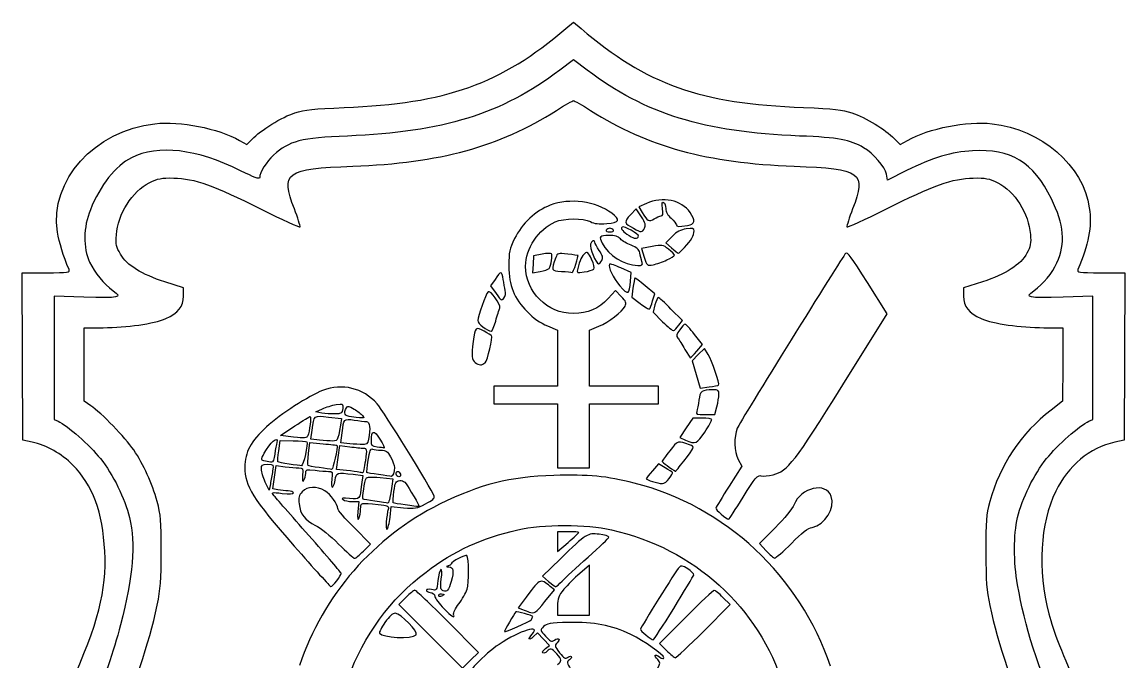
# Model space of a CAD drawing. Extents: x 28 to 580, y 12 to 841.
# Drawn here: x 33.2 to 365.7, y 647.9 to 840.6 of the extents above; entities that cross this region are included whole.
import ezdxf

# ---------------------------------------------------------------- set-up
doc = ezdxf.new("R2010")
doc.units = 0
doc.layers.add('Layer_1', color=7, linetype='CONTINUOUS')

msp = doc.modelspace()

# ---------------------------------------------------------------- linework, layer by layer
at = {"layer": 'Layer_1', "color": 7}
for points in [[(197.198775, 838.6762), (199.470247, 840.612068), (201.74172, 838.669237)], [(203.612445, 826.135513), (199.470345, 829.271844), (195.328245, 826.135513)], [(98.815628, 804.960647), (101.045453, 803.717399), (102.556875, 805.332383)], [(296.119095, 805.567663), (297.900458, 803.720422), (300.127575, 804.962159)], [(299.864453, 795.855614), (294.167355, 793.024419), (293.838885, 794.775324)], [(221.480813, 785.956493), (219.173235, 784.909268), (220.14465, 783.254813)], [(219.922005, 781.985596), (218.382975, 784.351545), (216.616268, 782.528761)], [(229.231073, 776.061803), (227.310908, 774.141647), (229.023675, 772.583117)], [(223.140848, 772.990802), (219.946283, 772.3837), (220.778978, 769.77979)], [(189.983077, 770.681905), (187.444793, 770.191555), (187.281442, 767.64178), (187.118092, 765.091999), (189.419295, 765.451444)], [(36.272587, 714.067789), (33.518954, 714.687881), (33.380107, 739.901006), (33.241259, 765.114146), (40.518944, 765.114146)], [(216.667635, 762.602569), (216.840352, 765.135821), (213.758738, 766.541771)], [(358.421543, 765.114146), (365.699235, 765.114146), (365.560388, 739.901006), (365.421533, 714.687881), (362.667908, 714.067789)], [(81.883635, 758.073341), (81.879135, 760.570984), (76.287015, 762.351484)], [(175.829655, 763.109899), (174.491955, 761.105659), (176.14005, 758.799559)], [(280.609103, 731.281916), (293.97912, 752.766784), (288.066413, 762.182494)], [(322.736932, 762.378596), (317.06034, 760.570984), (317.05584, 758.073289)], [(51.907252, 757.762646), (42.872092, 758.047039), (42.872092, 739.486099), (42.872092, 720.925159), (44.092387, 720.369154)], [(213.863587, 757.937254), (212.124173, 759.731884), (209.929057, 757.374701)], [(217.392907, 760.494386), (217.022902, 757.745261), (219.554122, 755.812534)], [(223.323705, 756.603649), (223.946078, 758.711501), (221.048272, 761.187176)], [(354.84816, 720.369154), (356.068455, 720.925159), (356.068455, 739.486099), (356.068455, 758.047039), (347.0334, 757.762646)], [(224.037135, 755.425129), (223.442985, 753.218614), (226.288012, 750.355789)], [(231.215055, 749.255471), (232.29318, 750.699506), (228.857925, 754.165571)], [(53.949802, 725.029294), (51.965294, 726.365456), (51.961544, 737.455601), (51.957794, 748.545739), (57.703289, 748.548739)], [(191.586893, 749.082566), (194.660063, 747.814579), (194.660063, 739.361494), (194.660063, 730.908409), (185.0397, 730.908409), (175.419337, 730.908409), (175.419337, 728.236084), (175.419337, 725.563759), (185.0397, 725.563759), (194.660062, 725.563759), (194.660062, 715.943396), (194.660062, 706.323034), (199.470247, 706.323034), (204.280433, 706.323034), (204.280433, 715.943396)], [(204.280433, 715.943396), (204.280433, 725.563759), (214.702493, 725.563759), (225.124552, 725.563759), (225.124552, 728.236084), (225.124552, 730.908409), (214.702493, 730.908409), (204.280433, 730.908409), (204.280433, 739.361494), (204.280433, 747.814579), (207.149213, 749.003621)], [(341.236185, 748.548686), (346.98177, 748.545686), (346.95102, 737.455549), (346.92027, 726.365404), (343.429672, 723.693079)], [(236.627002, 741.458996), (238.355137, 743.458159), (235.936717, 746.536406)], [(240.059213, 740.477591), (238.93608, 742.297031), (237.076823, 740.437766), (235.217565, 738.578509), (236.425665, 734.472176), (237.633765, 730.365851), (240.33144, 730.709531)], [(123.626542, 722.816066), (121.806202, 723.158666), (123.767512, 724.088839)], [(125.62944, 721.634254), (129.553237, 721.175599), (129.218797, 719.227571)], [(239.167237, 722.356969), (242.100525, 722.356969), (242.69844, 724.731499)], [(115.11297, 715.596791), (111.192637, 716.055056), (115.499887, 718.938784)], [(238.294605, 721.288046), (235.430723, 721.288046), (233.480933, 718.351451), (231.531143, 715.414849), (233.271645, 714.653794)], [(122.06145, 714.729994), (120.279405, 714.948911), (120.65931, 717.717626)], [(131.135557, 713.661934), (129.34173, 713.881744), (129.714712, 716.866984)], [(110.596222, 711.477881), (111.043597, 714.607234), (114.971955, 714.495581)], [(119.61147, 710.609351), (119.988187, 713.939096), (124.042545, 713.571701)], [(131.031802, 705.513581), (128.06529, 705.838834), (128.55315, 709.442891), (129.04101, 713.046949), (132.054135, 712.669646)], [(249.137243, 708.803089), (250.16796, 706.781404), (246.4002, 700.815386)], [(110.391772, 699.686966), (108.831885, 699.998944), (109.35378, 703.491094), (109.875667, 706.983236), (112.583865, 706.657781)], [(227.103187, 706.289636), (225.073327, 707.510801), (223.250565, 705.447139)], [(108.087052, 701.512849), (107.69103, 699.642221), (106.559482, 702.047314)], [(133.102282, 704.368661), (135.947497, 704.026976), (135.602332, 701.300141)], [(141.18624, 703.386221), (145.029217, 703.000286), (144.696187, 700.786789)], [(132.757162, 696.176389), (134.722785, 696.168214), (134.485335, 693.095044)], [(144.160373, 691.420241), (144.54, 694.691156), (148.274745, 694.323139)], [(136.143405, 681.210589), (138.238192, 683.355851), (133.31232, 688.302289)], [(260.32119, 688.373584), (255.519638, 683.518511), (257.558588, 681.363146)], [(197.866852, 687.082339), (194.660063, 687.082339), (194.660063, 684.089906), (194.660063, 681.097466), (197.866852, 683.875556)], [(195.433267, 678.851681), (190.117118, 673.721861), (191.967555, 672.117896)], [(204.280433, 669.486334), (204.280433, 677.010169), (201.378157, 674.530684)], [(190.868535, 666.058541), (193.707188, 669.620111), (192.44661, 670.616696)], [(194.660063, 664.678489), (194.660063, 661.962506), (199.470248, 661.962506), (204.280433, 661.962506), (204.280433, 669.486334)], [(148.953652, 667.297234), (146.856412, 665.149466), (156.45501, 655.539746), (166.053607, 645.930026), (168.458618, 648.335036), (170.863628, 650.740046), (161.522602, 660.092531)], [(184.269278, 666.113044), (182.787855, 664.117249), (184.04739, 663.651079)], [(238.721407, 657.120266), (246.693008, 665.105179), (244.523093, 667.275101)], [(233.41809, 661.437386), (225.423825, 653.429771), (227.520518, 651.282559)], [(190.979723, 651.853984), (192.254977, 652.816271), (190.41582, 654.714274), (188.576677, 656.612276), (187.34265, 655.452971)]]:
    msp.add_lwpolyline(points, dxfattribs=at)
for points in [[(220.868895, 778.513276)], [(233.809605, 779.353268)], [(211.495703, 777.941296)], [(219.078683, 776.104853)], [(232.972545, 772.730267)], [(208.00629, 768.826637)], [(220.096613, 768.454547)], [(227.625083, 768.95638)], [(192.113497, 766.397831)], [(200.150107, 767.65285)], [(205.58961, 766.210166)], [(216.667635, 762.602569)], [(178.913947, 759.769496)], [(223.323705, 756.603649)], [(176.018445, 750.549986)], [(231.215055, 749.255471)], [(236.627002, 741.458996)], [(172.868535, 737.990044)], [(243.223417, 731.219644)], [(123.626542, 722.816066)], [(132.528548, 721.677386)], [(115.11297, 715.596791)], [(239.03229, 717.095186)], [(122.06145, 714.729994)], [(131.135557, 713.661934)], [(140.278282, 712.588774)], [(106.60701, 708.303611)], [(232.701885, 708.327274)], [(113.74245, 707.447891)], [(122.828355, 706.378961)], [(134.80002, 705.015979)], [(140.698942, 704.275864)], [(146.023777, 704.452406)], [(228.353257, 703.147016)], [(139.630012, 696.258896)], [(148.766062, 695.141629)], [(250.605038, 697.522414)], [(201.073643, 686.867989)], [(265.164607, 683.563249)], [(136.143405, 681.210589)], [(128.092013, 672.301369)], [(196.029848, 672.176606)], [(158.85093, 667.858384)], [(190.868535, 666.058541)], [(163.340235, 662.176804)], [(229.667505, 663.942484)], [(186.768532, 660.626344)], [(152.063347, 656.030066)], [(238.721408, 657.120266)]]:
    msp.add_lwpolyline(points, close=True, dxfattribs=at)
for points in [[(130.319835, 814.860115), (161.19081, 816.100125), (177.540428, 821.922345), (197.198775, 838.6762)], [(201.74172, 838.669237), (221.486385, 821.781296), (237.558593, 816.080072), (268.852508, 814.863324)], [(195.328245, 826.135513), (177.862732, 812.91091), (160.265272, 807.452672), (131.326095, 806.283839)], [(267.614595, 806.283839), (238.675418, 807.452672), (221.077965, 812.91091), (203.612445, 826.135513)], [(115.493393, 813.276338), (118.357553, 814.190969), (121.187865, 814.493306), (130.319835, 814.860115)], [(194.316368, 813.969735), (196.920195, 815.612732), (199.23921, 816.957003), (199.469738, 816.957003)], [(199.469738, 816.957003), (199.700265, 816.957003), (202.01928, 815.612732), (204.623108, 813.969735)], [(268.852508, 814.863324), (278.107703, 814.50347), (280.472685, 814.240802), (283.381208, 813.249692)], [(102.556875, 805.332383), (105.021142, 807.965495), (111.693803, 812.06299), (115.493393, 813.276338)], [(132.928883, 797.193831), (159.333345, 798.201869), (176.96247, 803.019536), (194.316368, 813.969735)], [(204.623108, 813.969735), (221.977005, 803.019536), (239.606137, 798.201869), (266.010593, 797.193831)], [(283.381208, 813.249692), (287.502488, 811.845319), (293.627467, 808.151438), (296.119095, 805.567663)], [(43.916962, 777.327826), (41.505134, 792.872438), (55.063664, 807.953271), (73.293179, 810.002288)], [(73.293179, 810.002288), (80.89602, 810.856854), (92.270318, 808.610002), (98.815628, 804.960647)], [(300.127575, 804.962159), (306.67023, 808.610024), (318.045848, 810.8567), (325.647315, 810.002288)], [(325.647315, 810.002288), (340.550325, 808.327174), (353.158028, 797.412196), (354.96354, 784.6221)], [(131.326095, 806.283839), (117.282547, 805.71663), (113.828902, 804.823346), (109.075185, 800.528647)], [(286.93608, 802.75667), (282.669382, 805.222201), (279.478763, 805.804654), (267.614595, 806.283839)], [(99.124597, 795.831404), (85.887382, 802.410056), (74.254859, 803.792421), (66.201884, 799.743815)], [(293.838885, 794.775324), (293.43054, 796.952232), (289.883445, 801.053524), (286.93608, 802.75667)], [(319.77573, 801.844338), (313.463678, 801.482251), (307.695832, 799.747453), (299.864453, 795.855614)], [(343.512578, 787.389465), (338.080252, 798.41258), (331.354148, 802.508529), (319.77573, 801.844338)], [(66.201884, 799.743815), (61.446352, 797.352986), (56.804504, 791.481452), (53.824612, 784.087635)], [(109.075185, 800.528647), (106.942012, 798.601457), (104.870092, 795.268469), (104.870092, 793.76414)], [(104.870092, 793.76414), (104.870092, 793.197798), (103.253197, 793.779568), (99.124597, 795.831404)], [(115.319055, 784.357208), (111.10128, 795.278425), (112.66779, 796.420328), (132.928883, 797.193831)], [(266.010593, 797.193831), (286.271685, 796.420328), (287.838195, 795.278425), (283.62042, 784.357208)], [(61.684237, 776.488973), (62.116229, 782.766136), (66.480967, 789.685913), (71.590222, 792.193747)], [(71.590222, 792.193747), (74.256734, 793.502579), (75.248648, 793.696585), (78.947948, 793.632826)], [(78.947948, 793.632826), (85.131383, 793.526251), (91.321913, 791.326309), (105.164498, 784.31619)], [(293.774977, 784.31619), (307.617562, 791.326309), (313.8081, 793.526251), (319.991527, 793.632826)], [(319.991527, 793.632826), (323.690827, 793.696583), (324.68274, 793.502579), (327.349252, 792.193747)], [(327.349252, 792.193747), (332.403247, 789.71304), (336.741712, 782.863013), (337.211812, 776.621723)], [(234.611303, 783.286215), (232.089053, 786.981323), (226.322948, 788.153948), (221.480813, 785.956493)], [(192.389588, 785.42826), (188.13348, 783.835845), (183.929902, 779.876791), (181.712183, 775.371976)], [(210.992813, 783.030855), (206.236178, 786.65892), (198.38355, 787.670888), (192.389588, 785.42826)], [(226.328513, 784.436685), (226.114095, 786.035288), (226.203098, 786.54987), (226.646603, 786.275775)], [(226.646603, 786.275775), (226.985295, 786.066443), (227.262413, 785.227598), (227.262413, 784.411673)], [(345.2118, 768.121675), (347.864355, 773.915612), (347.365605, 779.571023), (343.512578, 787.389465)], [(354.96354, 784.6221), (355.75467, 779.017778), (354.749235, 773.558147), (351.543218, 766.049456)], [(53.824612, 784.087635), (51.694814, 778.803106), (51.612254, 772.567562), (53.615519, 768.296545)], [(105.164498, 784.31619), (111.600577, 781.056856), (116.945378, 778.626863), (117.041828, 778.916213)], [(117.041828, 778.916213), (117.138285, 779.205571), (116.363033, 781.654013), (115.319055, 784.357208)], [(193.95591, 780.396706), (196.642455, 781.577168), (202.410053, 781.625393), (204.57531, 780.485491)], [(209.519108, 779.927228), (213.38694, 780.277943), (213.710017, 780.958343), (210.992813, 783.030855)], [(216.616268, 782.528761), (214.626923, 780.476273), (214.742385, 779.973646), (217.543065, 778.494376)], [(220.868895, 778.513238), (221.358008, 779.427151), (221.193248, 780.031321), (219.922005, 781.985596)], [(220.14465, 783.254813), (221.65797, 780.677431), (222.25701, 780.362768), (223.76691, 781.352093)], [(223.76691, 781.352093), (224.492925, 781.827796), (225.43329, 782.217008), (225.85659, 782.217008)], [(225.85659, 782.217008), (226.450718, 782.217008), (226.558335, 782.723206), (226.328513, 784.436685)], [(227.262413, 784.411673), (227.262413, 783.437115), (227.812493, 782.438041), (228.865808, 781.499536)], [(228.865808, 781.499536), (229.747673, 780.713791), (230.469203, 779.832248), (230.469203, 779.540566)], [(233.809605, 779.353268), (236.189775, 779.746681), (236.382383, 780.691568), (234.611303, 783.286215)], [(283.62042, 784.357208), (282.576442, 781.654013), (281.80119, 779.205571), (281.897647, 778.916213)], [(281.897647, 778.916213), (281.994097, 778.626863), (287.338897, 781.056856), (293.774977, 784.31619)], [(185.0397, 767.031917), (185.0397, 772.430687), (188.860493, 778.157791), (193.95591, 780.396706)], [(204.57531, 780.485491), (205.791098, 779.845448), (207.049778, 779.703308), (209.519108, 779.927228)], [(210.426773, 778.475761), (210.020535, 778.475761), (209.539523, 778.235251), (209.357843, 777.941296)], [(211.495703, 777.941296), (211.31403, 778.235251), (210.83301, 778.475761), (210.426773, 778.475761)], [(214.104833, 778.857953), (213.61341, 778.366531), (214.410067, 777.406658), (216.230588, 776.296703)], [(219.078683, 776.104853), (219.276727, 776.698981), (214.55784, 779.310953), (214.104833, 778.857953)], [(217.543065, 778.494376), (220.036245, 777.177533), (220.154408, 777.178208), (220.868895, 778.513276)], [(233.482538, 778.301513), (231.769973, 778.066778), (230.64162, 777.472351), (229.231073, 776.061803)], [(230.469203, 779.540566), (230.469203, 778.927651), (231.040725, 778.895603), (233.809605, 779.353268)], [(235.813845, 777.711571), (235.813845, 778.477733), (235.44648, 778.570703), (233.482538, 778.301513)], [(47.397284, 766.049456), (45.699719, 770.02525), (44.392957, 774.259967), (43.916962, 777.327826)], [(62.900129, 770.701277), (61.646144, 772.841042), (61.485734, 773.604587), (61.684237, 776.488973)], [(181.712183, 775.371976), (180.13404, 772.166305), (179.966138, 771.370435), (180.001478, 767.26324)], [(205.883827, 774.27463), (205.883827, 775.150486), (204.885518, 774.730067), (204.564638, 773.719067)], [(210.076703, 776.337901), (207.36729, 776.337901), (207.075645, 775.999801), (208.08699, 774.031292)], [(209.357843, 777.941296), (209.169765, 777.636968), (209.63004, 777.406831), (210.426773, 777.406831)], [(213.616185, 775.288178), (212.921003, 776.056336), (211.971638, 776.337901), (210.076703, 776.337901)], [(210.426773, 777.406831), (211.223505, 777.406831), (211.683788, 777.636968), (211.495703, 777.941296)], [(216.849195, 773.36656), (215.59353, 773.846102), (214.138673, 774.71083), (213.616185, 775.288178)], [(216.230588, 776.296703), (217.935938, 775.256963), (218.777168, 775.200293), (219.078683, 776.104853)], [(232.972545, 772.730267), (234.854385, 774.718442), (235.813845, 776.400548), (235.813845, 777.711571)], [(337.211812, 776.621723), (337.413607, 773.942552), (337.237612, 772.994185), (336.169477, 771.006265)], [(204.903818, 769.173107), (203.86995, 771.30112), (203.598382, 771.536117), (202.870882, 770.932345)], [(204.564638, 773.719067), (204.237293, 772.687697), (206.282693, 767.78647), (207.040448, 767.78647)], [(207.223395, 771.840767), (206.486633, 772.926452), (205.883827, 774.021692), (205.883827, 774.27463)], [(208.00629, 768.826637), (208.446337, 769.64887), (208.282312, 770.280377), (207.223395, 771.840767)], [(208.08699, 774.031292), (209.99157, 770.324155), (214.64931, 767.4256), (218.906925, 767.297942)], [(219.443197, 771.07588), (219.210922, 772.1356), (218.55444, 772.71532), (216.849195, 773.36656)], [(228.13506, 772.161962), (226.392938, 773.552005), (226.233293, 773.578495), (223.140848, 772.990802)], [(229.934723, 770.384035), (229.934708, 770.572127), (229.124865, 771.372197), (228.13506, 772.161962)], [(229.023675, 772.583117), (229.96569, 771.725927), (230.869635, 771.017537), (231.032438, 771.00892)], [(231.032438, 771.00892), (231.19524, 771.000295), (232.068285, 771.77491), (232.972545, 772.730267)], [(288.066413, 762.182494), (283.258335, 769.83913), (282.028313, 771.46681), (281.482537, 770.894882)], [(53.615519, 768.296545), (55.206622, 764.904289), (57.717074, 761.857991), (60.710699, 759.686936)], [(76.287015, 762.351484), (69.310597, 764.572736), (64.867672, 767.34391), (62.900129, 770.701277)], [(192.853177, 770.84044), (192.67068, 771.02293), (191.379135, 770.95159), (189.983077, 770.681905)], [(192.113497, 766.397831), (192.702862, 767.278075), (193.232782, 770.460835), (192.853177, 770.84044)], [(194.1312, 769.671812), (192.660622, 765.803906), (192.691987, 765.726259), (195.812122, 765.509929)], [(197.734567, 770.6974), (194.766555, 771.05725), (194.644762, 771.022585), (194.1312, 769.671812)], [(200.84925, 770.25826), (200.8257, 770.294935), (199.424077, 770.49256), (197.734567, 770.6974)], [(200.150107, 767.65285), (200.558205, 769.04914), (200.872815, 770.22157), (200.84925, 770.25826)], [(202.870882, 770.932345), (202.009463, 770.217437), (201.348165, 768.799097), (200.732452, 766.345916)], [(205.58961, 766.210166), (205.909845, 766.530011), (205.65681, 767.623195), (204.903818, 769.173107)], [(207.040448, 767.78647), (207.265485, 767.78647), (207.700118, 768.254537), (208.00629, 768.826637)], [(218.906925, 767.297942), (220.248563, 767.257667), (220.39647, 767.40151), (220.096613, 768.454547)], [(220.096612, 768.454547), (219.908273, 769.11595), (219.614235, 770.29555), (219.443197, 771.07588)], [(220.778978, 769.77979), (221.602425, 767.204792), (221.63223, 767.179742), (223.46355, 767.523295)], [(223.46355, 767.523295), (224.48208, 767.714372), (226.35477, 768.35926), (227.625083, 768.95638)], [(227.625083, 768.95638), (228.895387, 769.553492), (229.93473, 770.195942), (229.934723, 770.384035)], [(281.482537, 770.894882), (280.398585, 769.758985), (249.616935, 720.118294), (248.826885, 718.232036)], [(336.169477, 771.006265), (334.309657, 767.54482), (329.736457, 764.607469), (322.736932, 762.378596)], [(338.229953, 759.686936), (341.202135, 761.842444), (343.741628, 764.910394), (345.2118, 768.121675)], [(40.518944, 765.114146), (47.245904, 765.114146), (47.766412, 765.184946), (47.397284, 766.049456)], [(177.559132, 765.114146), (177.343657, 765.114146), (176.56539, 764.212234), (175.829655, 763.109899)], [(178.277887, 763.109899), (178.098052, 764.212234), (177.774615, 765.114146), (177.559132, 765.114146)], [(180.001478, 767.26324), (180.031028, 763.827236), (180.347648, 761.922664), (181.290945, 759.506201)], [(199.441568, 752.833196), (191.57328, 752.806796), (185.0397, 759.248246), (185.0397, 767.031917)], [(189.419295, 765.451444), (190.684965, 765.649144), (191.897355, 766.075016), (192.113497, 766.397831)], [(195.812122, 765.509929), (197.383155, 765.400999), (198.834952, 765.267386), (199.038337, 765.213011)], [(199.038337, 765.213011), (199.241715, 765.158636), (199.74201, 766.256561), (200.150107, 767.65285)], [(200.732452, 766.345916), (200.38581, 764.964806), (200.403465, 764.955821), (202.732425, 765.327911)], [(202.732425, 765.327911), (204.024765, 765.534386), (205.31049, 765.931406), (205.58961, 766.210166)], [(210.365063, 767.635675), (209.710733, 766.981352), (211.370933, 763.499404), (213.479265, 761.104211)], [(213.758738, 766.541771), (212.063843, 767.31505), (210.536693, 767.807305), (210.365063, 767.635675)], [(351.543218, 766.049456), (351.174083, 765.184924), (351.69459, 765.114146), (358.421543, 765.114146)], [(178.913947, 759.769496), (178.743945, 760.504384), (178.457722, 762.007571), (178.277887, 763.109899)], [(213.479265, 761.104211), (215.963707, 758.281729), (216.386588, 758.480456), (216.667635, 762.602569)], [(217.95669, 763.453189), (217.850107, 763.337869), (217.596412, 762.006409), (217.392907, 760.494386)], [(221.048272, 761.187176), (219.454477, 762.548801), (218.063265, 763.568501), (217.95669, 763.453189)], [(60.710699, 759.686936), (63.587122, 757.600871), (62.763877, 757.420924), (51.907252, 757.762646)], [(76.561898, 751.276924), (80.295923, 752.883259), (81.888923, 754.917694), (81.883635, 758.073341)], [(173.70078, 759.333656), (173.01213, 758.645006), (170.609152, 751.943614), (170.609152, 750.711769)], [(177.220552, 754.438189), (177.687052, 755.498179), (174.415507, 760.048384), (173.70078, 759.333656)], [(176.14005, 758.799559), (177.669277, 756.659771), (177.839872, 756.563411), (178.50558, 757.463404)], [(178.50558, 757.463404), (178.910767, 758.011181), (179.088502, 759.014891), (178.913947, 759.769496)], [(181.290945, 759.506201), (182.937053, 755.289326), (187.33491, 750.836929), (191.586893, 749.082566)], [(317.05584, 758.073289), (317.05059, 754.917634), (318.64356, 752.883206), (322.377578, 751.276871)], [(347.0334, 757.762646), (336.176775, 757.420924), (335.35353, 757.600871), (338.229953, 759.686936)], [(209.929057, 757.374701), (206.97138, 754.198646), (203.852332, 752.847979), (199.441568, 752.833196)], [(207.149213, 749.003621), (210.168188, 750.254914), (214.050705, 753.242111), (215.025563, 755.063659)], [(215.025563, 755.063659), (215.51046, 755.969704), (215.324235, 756.430256), (213.863587, 757.937254)], [(219.554122, 755.812534), (220.946287, 754.749536), (222.223942, 754.018399), (222.39333, 754.187801)], [(222.39333, 754.187801), (222.562732, 754.357196), (222.981397, 755.444329), (223.323705, 756.603649)], [(225.026977, 757.631636), (224.80935, 757.631636), (224.363917, 756.638711), (224.037135, 755.425129)], [(228.857925, 754.165571), (226.968532, 756.071914), (225.244605, 757.631636), (225.026977, 757.631636)], [(176.018445, 750.549986), (176.48232, 752.240224), (177.023272, 753.989921), (177.220552, 754.438189)], [(57.703289, 748.548739), (64.772332, 748.552489), (72.993817, 749.741974), (76.561898, 751.276924)], [(172.559033, 747.461186), (170.097645, 748.942526), (169.76121, 748.629911), (169.228522, 744.366416)], [(170.609152, 750.711769), (170.609152, 749.777321), (173.440222, 747.505421), (174.6291, 747.485816)], [(174.6291, 747.485816), (174.929362, 747.481316), (175.554562, 748.859741), (176.018445, 750.549986)], [(226.288012, 750.355789), (227.852775, 748.781239), (229.358917, 747.564626), (229.634985, 747.652204)], [(229.634985, 747.652204), (229.911052, 747.739781), (230.622082, 748.461259), (231.215055, 749.255471)], [(233.099077, 749.614669), (232.868497, 749.614669), (232.143532, 748.861481), (231.488025, 747.940916)], [(235.936717, 746.536406), (234.606592, 748.229456), (233.32965, 749.614669), (233.099077, 749.614669)], [(322.377578, 751.276871), (325.945657, 749.741921), (334.167143, 748.552556), (341.236185, 748.548686)], [(174.732615, 746.155556), (174.66939, 746.192231), (173.69127, 746.779774), (172.559033, 747.461186)], [(172.868535, 737.990066), (173.557658, 738.525214), (175.233262, 745.865111), (174.732615, 746.155556)], [(231.488025, 747.940916), (230.535292, 746.602916), (230.421187, 746.093636), (230.919255, 745.402204)], [(230.919255, 745.402204), (231.261922, 744.926486), (232.20276, 743.398301), (233.009992, 742.006249)], [(169.228522, 744.366416), (168.678765, 739.966309), (168.791843, 738.800224), (169.842803, 738.031744)], [(233.009992, 742.006249), (233.817217, 740.614196), (234.572452, 739.471774), (234.688275, 739.467544)], [(234.688275, 739.467544), (234.804105, 739.463044), (235.676527, 740.359466), (236.627002, 741.458996)], [(243.223417, 731.219644), (243.604312, 731.545916), (241.162477, 738.690319), (240.059213, 740.477591)], [(169.842803, 738.031744), (171.052763, 737.146999), (171.77019, 737.137114), (172.868535, 737.990044)], [(140.267918, 725.611016), (135.96384, 730.398191), (129.826973, 731.895574), (123.843495, 729.618529)], [(123.843495, 729.618529), (119.72967, 728.052994), (111.10056, 722.466814), (106.95279, 718.684091)], [(241.55934, 729.832181), (238.112235, 729.817706), (237.56661, 729.421121), (237.278332, 726.720604)], [(240.33144, 730.709531), (241.815165, 730.898554), (243.116557, 731.128106), (243.223417, 731.219644)], [(243.296355, 728.472754), (243.296355, 729.659884), (243.068107, 729.838519), (241.55934, 729.832181)], [(242.69844, 724.731499), (243.027292, 726.037496), (243.296355, 727.721059), (243.296355, 728.472754)], [(259.636268, 704.250686), (264.077797, 705.369071), (266.127758, 708.011201), (280.609103, 731.281916)], [(66.888944, 711.732821), (64.388054, 715.431814), (57.136282, 722.883851), (53.949802, 725.029294)], [(123.767512, 724.088839), (124.846238, 724.600436), (126.706792, 725.175394), (127.902083, 725.366531)], [(127.902083, 725.366531), (130.049348, 725.709896), (130.073228, 725.695571), (129.898973, 724.169126)], [(131.012587, 724.438406), (131.403195, 725.055274), (131.805802, 724.985104), (133.349407, 724.031104)], [(157.485293, 697.767169), (156.52965, 700.278791), (142.181287, 723.482899), (140.267918, 725.611016)], [(237.278332, 726.720604), (237.131962, 725.349454), (236.837092, 723.806704), (236.623073, 723.292286)], [(115.499887, 718.938784), (117.868875, 720.524831), (119.948392, 721.822504), (120.121057, 721.822504)], [(120.121057, 721.822504), (120.470377, 721.822504), (119.872365, 717.201004), (119.3601, 715.941806)], [(120.65931, 717.717626), (121.281187, 722.249749), (121.162702, 722.156374), (125.62944, 721.634254)], [(127.58475, 722.548834), (126.408923, 722.507359), (124.627733, 722.627644), (123.626542, 722.816066)], [(129.898973, 724.169126), (129.738982, 722.767631), (129.52413, 722.617211), (127.58475, 722.548834)], [(132.528548, 721.677386), (130.469227, 721.892794), (129.972983, 722.796604), (131.012587, 724.438406)], [(135.874312, 722.083286), (136.590127, 721.220771), (136.7307, 721.237826), (132.528548, 721.677386)], [(133.349407, 724.031104), (134.375108, 723.397181), (135.511313, 722.520664), (135.874312, 722.083286)], [(236.623073, 723.292286), (236.280083, 722.467856), (236.581672, 722.356969), (239.167237, 722.356969)], [(343.429672, 723.693079), (334.361662, 716.750809), (328.005983, 707.264674), (324.964117, 696.132431)], [(44.092387, 720.369154), (46.811827, 719.130094), (53.753587, 713.013829), (56.853704, 709.125386)], [(106.95279, 718.684091), (102.172455, 714.324469), (100.418588, 711.050254), (100.40427, 706.458911)], [(129.218797, 719.227571), (128.333512, 714.071111), (128.50458, 714.332209), (126.072502, 714.425539)], [(129.714712, 716.866984), (130.259325, 721.225924), (130.183035, 721.145599), (133.3497, 720.694279)], [(133.3497, 720.694279), (134.882265, 720.475856), (136.557075, 720.279589), (137.071492, 720.258131)], [(137.071492, 720.258131), (138.082545, 720.215981), (138.315577, 718.155334), (137.672767, 714.941276)], [(241.158495, 720.836441), (241.158495, 721.084826), (239.869748, 721.288046), (238.294605, 721.288046)], [(239.03229, 717.095186), (240.201698, 718.904494), (241.158495, 720.588056), (241.158495, 720.836441)], [(248.826885, 718.232036), (247.770975, 715.711046), (247.919752, 711.191126), (249.137243, 708.803089)], [(342.08685, 709.125386), (345.18696, 713.013829), (352.12872, 719.130094), (354.84816, 720.369154)], [(106.268677, 710.758909), (107.832637, 713.854324), (110.667127, 716.251969), (110.02836, 713.939156)], [(119.3601, 715.941806), (119.086462, 715.269184), (118.395637, 715.213069), (115.11297, 715.596791)], [(137.672767, 714.941276), (137.359635, 713.375614), (137.200732, 713.276426), (135.134062, 713.356609)], [(138.549457, 714.507484), (138.564907, 717.724841), (139.333485, 717.847496), (141.13476, 714.920059)], [(141.13476, 714.920059), (142.054552, 713.425204), (142.628947, 712.240639), (142.4112, 712.287679)], [(233.271645, 714.653794), (236.228468, 713.360884), (236.76591, 713.588659), (239.03229, 717.095186)], [(48.553844, 707.141134), (45.034012, 710.647339), (40.761832, 713.056856), (36.272587, 714.067789)], [(73.956809, 696.167936), (72.430154, 701.735861), (69.939427, 707.220949), (66.888944, 711.732821)], [(110.02836, 713.939156), (109.88628, 713.424731), (109.614825, 711.861424), (109.425127, 710.465134)], [(110.369152, 708.128231), (110.24799, 708.249394), (110.350178, 709.756736), (110.596222, 711.477881)], [(114.971955, 714.495581), (117.132555, 714.434156), (118.98147, 714.302764), (119.080657, 714.203576)], [(119.080657, 714.203576), (119.523667, 713.760566), (118.011855, 706.864324), (117.484522, 706.922666)], [(126.072502, 714.425539), (124.846552, 714.472564), (123.041572, 714.609589), (122.06145, 714.729994)], [(124.042545, 713.571701), (126.272445, 713.369636), (128.130352, 713.159201), (128.17125, 713.104076)], [(128.17125, 713.104076), (128.521335, 712.632064), (127.004917, 705.803846), (126.561082, 705.853744)], [(135.134062, 713.356609), (133.921492, 713.403634), (132.122167, 713.541049), (131.135557, 713.661934)], [(132.054135, 712.669646), (133.71135, 712.462129), (135.556177, 712.272049), (136.153762, 712.247239)], [(136.153762, 712.247239), (137.189977, 712.204189), (137.216332, 712.028951), (136.72317, 708.460894)], [(137.60049, 708.627259), (138.017505, 711.472099), (138.304957, 712.202096), (138.915877, 711.967661)], [(140.278282, 712.588774), (138.724905, 712.781546), (138.542137, 712.984384), (138.549457, 714.507484)], [(138.915877, 711.967661), (139.345837, 711.802676), (140.47545, 711.667676), (141.426127, 711.667676)], [(142.4112, 712.287679), (142.193452, 712.334704), (141.23364, 712.470214), (140.278282, 712.588774)], [(141.426127, 711.667676), (142.8777, 711.667676), (143.341642, 711.334924), (144.321967, 709.590671)], [(228.464955, 711.460624), (227.21565, 709.854979), (226.193482, 708.406429), (226.193482, 708.241624)], [(234.486277, 713.267809), (231.025312, 714.583661), (230.85519, 714.532609), (228.464955, 711.460624)], [(232.701885, 708.327274), (236.07696, 712.666436), (236.07588, 712.663436), (234.486277, 713.267809)], [(362.667908, 714.067789), (355.091625, 712.361689), (348.483263, 706.883059), (344.84181, 699.289159)], [(56.853704, 709.125386), (60.678569, 704.327899), (64.250302, 697.087279), (65.618189, 691.358021)], [(106.60701, 708.303611), (105.172207, 708.579971), (105.171255, 708.586871), (106.268677, 710.758909)], [(108.444885, 707.999209), (108.095452, 708.039259), (107.268405, 708.176224), (106.60701, 708.303611)], [(109.425127, 710.465134), (109.223797, 708.983261), (108.815737, 707.956729), (108.444885, 707.999209)], [(119.45505, 707.059301), (119.333887, 707.180464), (119.404275, 708.777986), (119.61147, 710.609351)], [(136.72317, 708.460894), (136.43877, 706.403201), (136.070092, 704.747539), (135.903892, 704.781634)], [(137.155792, 704.877979), (137.106892, 704.937904), (137.306992, 706.625051), (137.60049, 708.627259)], [(144.321967, 709.590671), (144.964012, 708.448309), (145.489312, 707.024921), (145.489312, 706.427591)], [(226.193482, 708.241624), (226.193482, 708.022954), (228.831427, 706.103809), (230.256742, 705.285544)], [(230.256742, 705.285544), (230.286893, 705.268219), (231.38718, 706.637029), (232.701885, 708.327274)], [(333.322365, 691.358021), (334.690252, 697.087279), (338.261978, 704.327899), (342.08685, 709.125386)], [(58.170959, 681.203194), (57.586589, 692.887069), (54.496342, 701.221654), (48.553844, 707.141134)], [(100.40427, 706.458911), (100.38672, 700.838366), (102.750008, 697.075901), (115.292055, 682.756699)], [(105.416197, 705.922181), (105.405697, 707.242774), (105.590925, 707.391964), (107.241487, 707.391964)], [(106.559482, 702.047314), (105.937132, 703.370111), (105.422655, 705.113809), (105.416197, 705.922181)], [(107.241487, 707.391964), (109.06089, 707.391964), (109.075657, 707.372689), (108.780795, 705.387716)], [(108.780795, 705.387716), (108.61704, 704.285389), (108.30486, 702.541691), (108.087052, 701.512849)], [(113.74245, 707.447891), (112.0083, 707.700911), (110.490315, 708.007061), (110.369152, 708.128231)], [(112.583865, 706.657781), (114.073372, 706.478779), (115.89969, 706.330234), (116.642347, 706.327676)], [(117.484522, 706.922666), (117.160537, 706.958516), (115.476608, 707.194864), (113.74245, 707.447891)], [(116.642347, 706.327676), (117.902152, 706.323176), (117.980617, 706.170836), (117.813307, 704.051554)], [(118.757895, 704.660471), (118.76577, 705.886781), (118.877437, 705.924086), (121.572022, 705.600424)], [(122.828355, 706.378961), (121.094205, 706.631981), (119.576212, 706.938131), (119.45505, 707.059301)], [(121.572022, 705.600424), (123.115282, 705.415054), (124.9518, 705.261304), (125.653147, 705.258746)], [(126.561082, 705.853744), (126.242227, 705.889594), (124.562505, 706.125934), (122.828355, 706.378961)], [(125.653147, 705.258746), (126.856575, 705.254246), (126.909795, 705.118751), (126.598687, 702.849011)], [(127.58475, 702.581779), (127.986015, 704.956834), (128.04513, 704.975981), (133.102282, 704.368661)], [(134.80002, 705.015979), (134.359087, 705.110771), (132.66339, 705.334691), (131.031802, 705.513581)], [(135.903892, 704.781634), (135.737692, 704.815759), (135.240952, 704.921194), (134.80002, 705.015979)], [(140.698942, 704.275864), (138.799132, 704.547139), (137.204707, 704.818091), (137.155792, 704.877979)], [(145.489312, 706.427591), (145.489312, 705.083231), (144.956685, 703.628404), (144.496815, 703.716679)], [(146.023777, 704.452406), (146.023777, 704.893339), (146.238555, 705.254104), (146.501062, 705.254104)], [(146.501062, 705.254104), (146.76357, 705.254104), (147.116782, 704.893339), (147.28599, 704.452406)], [(223.250565, 705.447139), (222.24804, 704.312126), (221.417782, 703.226989), (221.40555, 703.035724)], [(229.324957, 704.924831), (229.219402, 705.003836), (228.219607, 705.617996), (227.103187, 706.289636)], [(228.353257, 703.147016), (228.993247, 704.045809), (229.43052, 704.845826), (229.324957, 704.924831)], [(117.813307, 704.051554), (117.679327, 702.354529), (117.775058, 701.982829), (118.191847, 702.581779)], [(118.191847, 702.581779), (118.498672, 703.022711), (118.753395, 703.958119), (118.757895, 704.660471)], [(126.598687, 702.849011), (126.191002, 699.874601), (127.086375, 699.631939), (127.58475, 702.581779)], [(136.035465, 696.892466), (135.768195, 697.159729), (136.540935, 702.473966), (136.941232, 703.121666)], [(136.941232, 703.121666), (137.233957, 703.595314), (138.38805, 703.667231), (141.18624, 703.386221)], [(144.496815, 703.716679), (144.307807, 703.752979), (142.59876, 704.004596), (140.698942, 704.275864)], [(145.323435, 699.185194), (145.71318, 701.993074), (145.89591, 702.330686), (147.10218, 702.471626)], [(146.808705, 703.650709), (146.376997, 703.650709), (146.023777, 704.011474), (146.023777, 704.452406)], [(147.28599, 704.452406), (147.473377, 703.964059), (147.28674, 703.650709), (146.808705, 703.650709)], [(147.10218, 702.471626), (148.254345, 702.606244), (148.75095, 702.114071), (150.575572, 699.029216)], [(193.59114, 704.020781), (179.986785, 703.583194), (171.665378, 701.485751), (159.118163, 695.331739)], [(217.80204, 701.732816), (209.476193, 703.832636), (203.957033, 704.354201), (193.59114, 704.020781)], [(276.911715, 646.544681), (267.80607, 673.723219), (245.209703, 694.820464), (217.80204, 701.732816)], [(221.40555, 703.035724), (221.3823, 702.671981), (224.73939, 701.663411), (226.290705, 701.568086)], [(226.290705, 701.568086), (226.785105, 701.537711), (227.71326, 702.248224), (228.353257, 703.147016)], [(250.605037, 697.522414), (254.283555, 703.414354), (254.9316, 704.185834), (255.984938, 703.927046)], [(255.984938, 703.927046), (256.643618, 703.765226), (258.286717, 703.910846), (259.636268, 704.250686)], [(277.163498, 697.717759), (275.596223, 702.174259), (268.061003, 700.439959), (265.895093, 695.124229)], [(109.145715, 697.997689), (108.371752, 698.972719), (108.459577, 698.994604), (111.68442, 698.630321)], [(113.488237, 699.374989), (112.643115, 699.374989), (111.249705, 699.515381), (110.391772, 699.686966)], [(111.68442, 698.630321), (113.900055, 698.380039), (115.02483, 698.441884), (115.02483, 698.813989)], [(115.02483, 698.813989), (115.02483, 699.122539), (114.33336, 699.374989), (113.488237, 699.374989)], [(117.718275, 699.130241), (116.697893, 698.044099), (116.53029, 697.407079), (116.75061, 695.452429)], [(124.516463, 699.377876), (122.061998, 700.874381), (119.26095, 700.772351), (117.718275, 699.130241)], [(128.384445, 694.040389), (128.380695, 695.430844), (126.31548, 698.281009), (124.516463, 699.377876)], [(135.602332, 701.300141), (135.024, 696.731291), (135.112755, 696.834596), (131.983297, 697.087886)], [(144.696187, 700.786789), (144.099142, 696.818404), (143.806942, 695.632646), (143.4426, 695.699711)], [(145.125532, 695.819366), (144.995475, 695.949424), (145.084507, 697.464049), (145.323435, 699.185194)], [(150.575572, 699.029216), (153.086452, 694.784119), (153.19788, 694.543969), (152.615505, 694.632581)], [(246.4002, 700.815386), (244.327935, 697.534069), (242.52354, 694.565576), (242.390438, 694.218724)], [(344.84181, 699.289159), (340.099575, 689.399674), (339.335798, 675.826241), (342.76122, 662.313694)], [(75.20478, 681.203194), (75.20253, 690.457436), (75.062797, 692.134271), (73.956809, 696.167936)], [(119.701395, 685.930414), (114.336705, 692.011931), (109.586647, 697.442209), (109.145715, 697.997689)], [(116.75061, 695.452429), (117.101618, 692.338279), (118.451018, 690.578299), (121.705635, 688.989769)], [(159.118163, 695.331739), (139.391617, 685.656499), (123.87852, 667.826981), (116.898075, 646.807331)], [(131.983297, 697.087886), (129.91863, 697.254994), (129.397657, 697.166516), (129.989835, 696.749344)], [(129.989835, 696.749344), (130.430767, 696.438716), (131.676067, 696.180889), (132.757162, 696.176389)], [(135.296918, 693.896741), (135.339067, 695.847386), (135.319867, 695.842346), (140.612198, 695.289184)], [(139.630012, 696.258896), (137.730202, 696.530171), (136.112647, 696.815276), (136.035465, 696.892466)], [(143.4426, 695.699711), (143.2455, 695.736011), (141.52983, 695.987621), (139.630012, 696.258896)], [(140.612198, 695.289184), (143.28921, 695.009381), (143.86374, 694.783346), (143.668823, 694.086634)], [(148.766062, 695.141629), (146.89383, 695.384329), (145.25559, 695.689309), (145.125532, 695.819366)], [(148.274745, 694.323139), (151.710833, 693.984559), (152.240573, 694.075669), (154.899068, 695.462524)], [(152.615505, 694.632581), (152.370547, 694.669856), (150.638295, 694.898921), (148.766062, 695.141629)], [(154.899068, 695.462524), (156.928005, 696.520954), (157.698293, 697.207369), (157.485293, 697.767169)], [(246.319778, 690.823556), (246.376402, 690.823556), (248.304773, 693.838046), (250.605038, 697.522414)], [(265.895093, 695.124229), (265.470285, 694.081661), (262.962038, 691.043869), (260.32119, 688.373584)], [(271.440653, 688.399129), (275.256083, 689.114914), (278.39274, 694.222406), (277.163498, 697.717759)], [(324.964117, 696.132431), (323.863313, 692.103851), (323.735572, 690.490039), (323.761253, 680.935909)], [(133.31232, 688.302289), (130.603088, 691.022831), (128.385548, 693.604976), (128.384445, 694.040389)], [(134.485335, 693.095044), (134.316577, 690.911059), (134.39421, 690.331159), (134.753618, 691.090804)], [(134.753618, 691.090804), (135.031778, 691.678714), (135.276263, 692.941384), (135.296918, 693.896741)], [(143.668823, 694.086634), (143.02797, 691.796074), (142.733933, 687.502361), (143.239313, 687.814706)], [(242.390438, 694.218724), (242.21157, 693.752576), (245.601412, 690.823556), (246.319778, 690.823556)], [(65.618189, 691.358021), (67.507987, 683.442769), (66.693292, 673.691899), (62.917064, 659.029114)], [(121.705635, 688.989769), (123.262837, 688.229719), (126.156915, 685.886929), (128.64114, 683.375389)], [(143.239313, 687.814706), (143.5371, 687.998749), (143.951573, 689.621239), (144.160373, 691.420241)], [(182.645888, 687.646466), (190.289655, 689.380444), (203.306198, 689.380444), (210.949965, 687.646466)], [(265.164607, 683.563249), (268.442648, 686.858411), (270.120878, 688.151539), (271.440653, 688.399129)], [(333.323865, 671.054569), (332.10543, 677.855239), (332.104785, 686.258554), (333.322365, 691.358021)], [(129.45537, 674.480951), (129.45537, 674.696629), (125.066085, 679.848889), (119.701395, 685.930414)], [(155.01291, 674.929001), (163.494765, 681.313564), (172.01526, 685.234924), (182.645888, 687.646466)], [(207.217905, 686.304026), (203.700562, 686.743489), (203.442773, 686.580469), (195.433267, 678.851681)], [(201.073643, 686.867989), (201.073643, 686.985881), (199.63059, 687.082339), (197.866852, 687.082339)], [(197.866852, 683.875556), (199.63059, 685.403501), (201.073643, 686.750096), (201.073643, 686.867989)], [(203.87958, 679.430456), (207.333562, 682.505606), (210.15954, 685.227484), (210.15954, 685.479064)], [(210.15954, 685.479064), (210.15954, 685.730651), (208.835805, 686.101886), (207.217905, 686.304026)], [(210.949965, 687.646466), (235.914885, 681.983209), (255.296595, 664.408766), (262.751468, 640.675241)], [(115.292055, 682.756699), (121.17117, 676.044544), (126.149497, 670.544036), (126.355005, 670.533349)], [(128.64114, 683.375389), (130.985887, 681.004856), (133.161788, 679.065334), (133.476465, 679.065334)], [(260.143793, 679.136561), (260.444235, 679.097411), (262.703602, 681.089396), (265.164607, 683.563249)], [(47.652119, 640.513159), (56.301532, 659.653939), (58.770974, 669.206479), (58.170959, 681.203194)], [(73.962022, 664.963279), (75.025215, 669.930821), (75.20685, 672.304376), (75.20478, 681.203194)], [(133.476465, 679.065334), (133.79115, 679.065334), (134.99127, 680.030704), (136.143405, 681.210589)], [(167.295315, 679.885046), (166.892692, 680.287669), (162.592185, 678.017884), (162.592185, 677.402749)], [(167.409315, 669.733286), (168.05241, 671.681891), (167.967847, 679.212514), (167.295315, 679.885046)], [(196.029848, 672.176606), (196.893225, 673.091066), (200.425605, 676.355299), (203.87958, 679.430456)], [(257.558588, 681.363146), (258.680003, 680.177696), (259.843343, 679.175741), (260.143793, 679.136561)], [(323.761253, 680.935909), (323.785178, 672.052969), (323.985518, 669.343436), (324.947032, 664.901966)], [(131.657723, 643.089671), (136.086233, 655.645519), (144.33603, 666.892189), (155.01291, 674.929001)], [(159.480232, 675.649969), (159.20283, 675.478519), (158.80695, 673.986311), (158.600505, 672.333949)], [(159.625043, 672.783536), (159.845692, 674.733874), (159.78975, 675.841256), (159.480232, 675.649969)], [(161.656867, 676.761469), (160.95303, 676.577539), (161.019165, 676.501699), (161.9241, 676.455049)], [(162.592185, 677.402749), (162.592185, 677.184476), (162.171292, 676.895899), (161.656867, 676.761469)], [(161.9241, 676.455049), (163.287217, 676.384774), (163.467637, 675.204701), (162.587288, 672.117334)], [(231.285308, 676.330121), (230.47131, 675.470546), (219.85023, 658.484404), (219.648488, 657.719509)], [(233.926897, 675.868676), (232.281653, 676.885489), (231.87801, 676.956004), (231.285308, 676.330121)], [(235.70775, 674.029976), (235.796378, 674.381141), (234.994987, 675.208549), (233.926897, 675.868676)], [(126.355005, 670.533349), (126.560513, 670.522624), (127.342163, 671.318269), (128.092013, 672.301369)], [(128.092012, 672.301361), (128.841862, 673.284461), (129.45537, 674.265281), (129.45537, 674.480951)], [(158.600505, 672.333949), (158.228993, 669.360529), (158.209133, 669.332861), (156.66741, 669.641201)], [(160.218015, 669.239861), (159.39243, 669.556676), (159.313395, 670.028989), (159.625043, 672.783536)], [(162.587288, 672.117334), (161.823487, 669.438694), (161.313607, 668.819449), (160.218015, 669.239861)], [(192.44661, 670.616696), (189.33156, 673.079404), (189.515325, 673.180609), (184.269278, 666.113044)], [(191.967555, 672.117896), (192.985298, 671.235724), (193.962465, 670.513939), (194.13903, 670.513939)], [(194.13903, 670.513939), (194.31561, 670.513939), (195.166478, 671.262131), (196.029848, 672.176606)], [(201.378157, 674.530684), (199.78191, 673.166959), (197.617328, 671.003434), (196.56798, 669.722839)], [(229.667505, 663.942484), (232.901018, 669.139436), (235.619123, 673.678811), (235.70775, 674.029976)], [(151.616235, 669.445009), (151.3053, 669.445009), (150.107137, 668.478506), (148.953652, 667.297234)], [(161.522602, 660.092531), (156.385042, 665.236391), (151.927177, 669.445009), (151.616235, 669.445009)], [(156.66741, 669.641201), (155.810655, 669.812554), (155.109675, 669.734981), (155.109675, 669.468821)], [(155.109675, 669.468821), (155.109675, 669.202654), (155.648363, 668.908031), (156.306765, 668.814101)], [(156.306765, 668.814101), (157.005495, 668.714411), (157.58205, 668.198314), (157.691693, 667.574381)], [(158.85093, 667.858384), (158.85093, 668.143114), (159.211695, 668.376079), (159.652627, 668.376079)], [(159.652627, 668.376079), (160.09356, 668.376079), (160.454325, 668.281556), (160.454325, 668.166026)], [(164.911185, 665.360051), (165.93324, 666.699011), (167.0574, 668.666974), (167.409315, 669.733286)], [(196.56798, 669.722839), (194.93616, 667.731416), (194.660063, 667.001449), (194.660063, 664.678489)], [(241.88277, 669.445009), (241.624043, 669.445009), (237.814943, 665.841581), (233.41809, 661.437386)], [(244.523093, 667.275101), (243.32964, 668.468546), (242.141498, 669.445009), (241.88277, 669.445009)], [(347.675048, 626.420569), (338.850892, 648.149359), (335.636565, 658.146326), (333.323865, 671.054569)], [(59.414752, 622.412081), (67.768372, 642.204716), (71.305342, 652.550449), (73.962022, 664.963279)], [(157.691693, 667.574381), (157.795013, 666.986471), (158.99097, 665.363036), (160.349385, 663.966746)], [(159.652627, 667.648339), (159.211695, 667.479139), (158.85093, 667.573639), (158.85093, 667.858384)], [(160.454325, 668.166026), (160.454325, 668.050496), (160.09356, 667.817539), (159.652627, 667.648339)], [(163.340235, 662.176804), (163.18221, 662.588629), (163.88913, 664.021091), (164.911185, 665.360051)], [(186.10863, 662.883131), (187.686262, 662.289281), (188.066565, 662.542976), (190.868535, 666.058541)], [(145.71696, 662.496971), (144.944153, 662.496971), (143.94528, 661.601816), (142.644255, 659.743309)], [(152.063347, 656.030066), (152.873587, 656.840299), (147.322328, 662.496971), (145.71696, 662.496971)], [(160.349385, 663.966746), (162.834878, 661.411954), (163.871888, 660.791336), (163.340235, 662.176804)], [(182.099048, 662.921884), (181.659578, 662.420839), (178.626127, 657.251516), (178.626127, 657.003656)], [(187.169377, 661.498211), (187.177853, 661.846309), (182.345708, 663.203104), (182.099048, 662.921884)], [(184.04739, 663.651079), (184.740142, 663.394684), (185.667698, 663.049114), (186.10863, 662.883131)], [(223.521158, 654.512951), (223.668135, 654.502226), (226.433993, 658.745531), (229.667505, 663.942484)], [(324.947032, 664.901966), (327.575257, 652.761634), (331.532902, 641.178124), (339.39741, 622.607599)], [(342.76122, 662.313694), (344.053763, 657.214871), (346.866458, 650.074466), (352.09284, 638.624171)], [(62.917064, 659.029114), (60.749947, 650.614384), (58.480064, 644.228359), (51.801419, 627.756731)], [(142.644255, 659.743309), (141.584032, 658.228796), (140.84025, 656.789554), (140.991405, 656.544979)], [(187.004595, 656.187551), (189.865477, 659.348794), (183.388822, 657.376009), (177.031732, 653.149819)], [(178.626127, 657.003656), (178.626127, 656.574424), (186.300038, 659.988671), (186.768532, 660.626344)], [(186.768532, 660.626344), (186.984495, 660.920299), (187.164877, 661.312639), (187.169377, 661.498211)], [(190.42899, 658.488484), (189.379898, 657.423911), (189.382298, 657.412121), (191.017778, 655.597001)], [(198.088283, 659.744329), (192.33735, 659.581601), (191.346038, 659.419069), (190.42899, 658.488484)], [(216.785573, 656.109514), (210.846458, 658.943996), (205.631678, 659.957764), (198.088283, 659.744329)], [(140.991405, 656.544979), (141.885683, 655.097996), (150.720405, 654.687124), (152.063347, 656.030066)], [(187.34265, 655.452971), (185.926402, 654.122479), (185.659867, 654.701644), (187.004595, 656.187551)], [(191.017778, 655.597001), (192.453638, 654.003439), (192.792135, 653.857001), (193.712033, 654.431486)], [(193.712033, 654.431486), (195.08796, 655.290769), (195.645023, 654.701471), (194.52015, 653.576606)], [(226.727903, 649.074986), (226.727903, 649.968206), (220.664468, 654.258289), (216.785573, 656.109514)], [(219.648488, 657.719509), (219.53022, 657.271106), (222.797685, 654.565654), (223.521158, 654.512951)], [(230.183505, 649.135354), (230.494965, 649.135354), (234.33702, 652.728566), (238.721408, 657.120266)], [(177.031732, 653.149819), (172.576432, 650.187941), (166.867905, 644.157739), (166.867905, 642.413261)], [(190.251082, 650.553874), (189.935235, 650.749084), (190.242833, 651.297941), (190.979723, 651.853984)], [(194.401575, 650.337896), (192.926955, 652.013306), (192.39111, 652.135999), (191.458163, 651.011861)], [(194.52015, 653.576606), (193.705868, 652.762324), (193.76085, 652.548859), (195.278415, 650.632774)], [(191.458163, 651.011861), (191.0949, 650.574169), (190.55172, 650.368076), (190.251082, 650.553874)], [(194.660063, 647.121529), (196.032713, 647.978756), (195.987968, 648.535504), (194.401575, 650.337896)], [(195.278415, 650.632774), (196.597493, 648.967301), (197.061203, 648.688541), (197.67087, 649.194514)], [(198.233588, 648.461749), (197.414543, 647.852944), (197.452778, 647.614759), (198.704918, 645.525746)], [(197.67087, 649.194514), (198.086805, 649.539709), (198.584123, 649.665131), (198.776025, 649.473221)], [(198.776025, 649.473221), (198.967928, 649.281319), (198.723825, 648.826151), (198.233588, 648.461749)], [(224.896133, 648.557951), (223.637198, 649.949066), (223.88229, 650.342464), (225.391748, 649.353431)], [(224.857508, 645.928924), (225.657668, 647.476264), (225.661148, 647.712671), (224.896133, 648.557951)], [(225.391748, 649.353431), (226.209698, 648.817489), (226.727903, 648.709504), (226.727903, 649.074986)], [(227.520518, 651.282559), (228.673695, 650.101594), (229.872045, 649.135354), (230.183505, 649.135354)]]:
    msp.add_open_spline(points, degree=3, dxfattribs=at)

doc.saveas('drawing.dxf')
